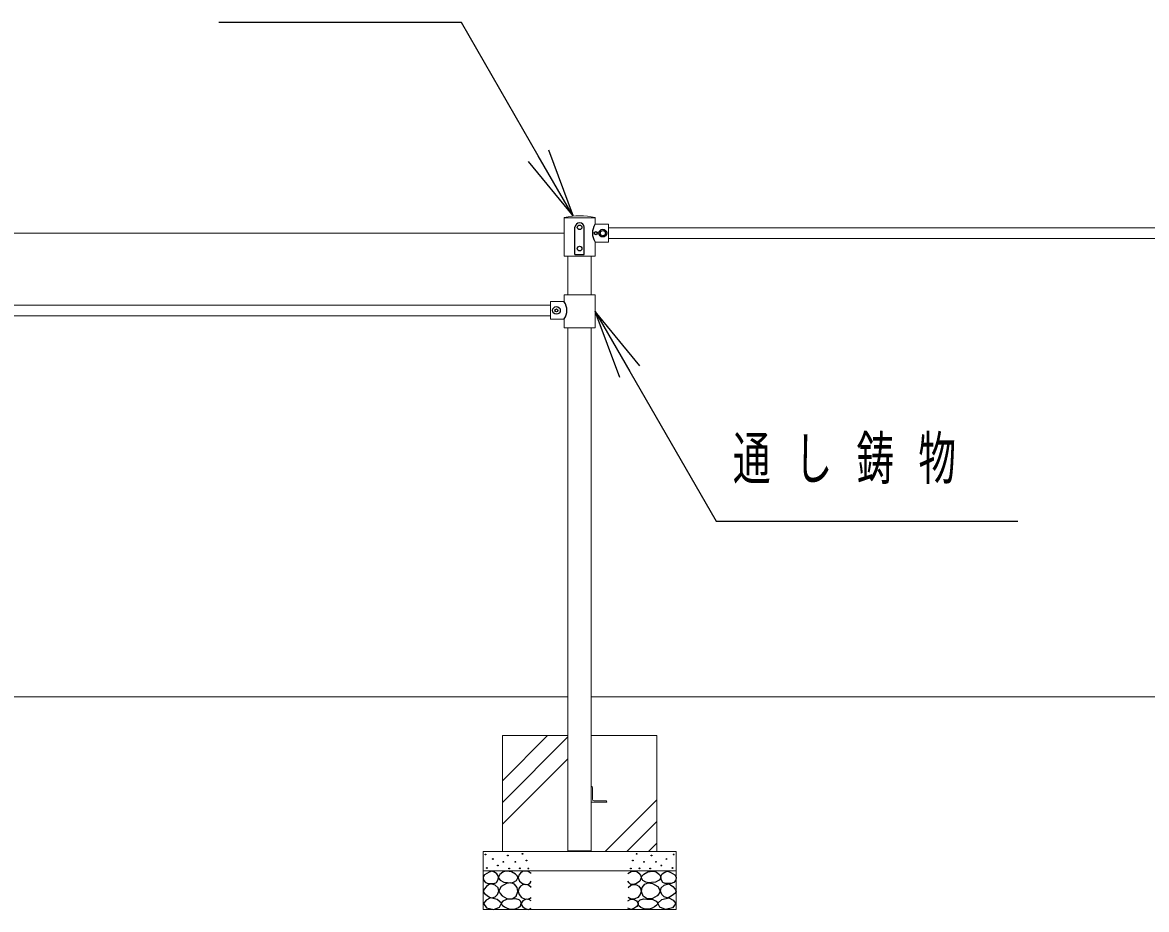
# Model space of a CAD drawing. Units: millimetres at full size; details may follow other scales. Extents: x -23589 to 138, y -1188 to 16020.
# Drawn here: x -11652 to -8744, y 5084 to 7379 of the extents above; entities that cross this region are included whole.
import ezdxf

# ---------------------------------------------------------------- set-up
doc = ezdxf.new("R2010")
doc.units = ezdxf.units.MM
doc.layers.add('線', color=7, linetype='Continuous', lineweight=13)
doc.layers.add('補助', color=2, linetype='Continuous', lineweight=25)
doc.styles.add('ＭＳ ゴシック', font='')
doc.styles.get('ＭＳ ゴシック').set_extended_font_data('MS Gothic')

msp = doc.modelspace()

# ---------------------------------------------------------------- linework, layer by layer
at = {"layer": '線'}
for p, q in [((-10250.76, 6874.693), (-10250.76, 6774.193)), ((-10250.76, 6874.169), (-10170.76, 6874.169)), ((-10170.76, 6874.693), (-10170.76, 6857.193)), ((-10170.76, 6857.193), (-10135.76, 6857.193)), ((-10135.76, 6857.193), (-10135.76, 6811.193)), ((-10135.76, 6848.193), (-8485.76, 6848.193)), ((-10170.76, 6811.193), (-10135.76, 6811.193)), ((-10170.76, 6811.193), (-10170.76, 6774.193)), ((-10135.76, 6820.193), (-8485.76, 6820.193)), ((-10250.76, 6774.193), (-10170.76, 6774.193)), ((-10241.01, 6674.193), (-10241.01, 6774.193)), ((-10180.51, 6674.193), (-10180.51, 6774.193)), ((-10170.76, 6674.193), (-10250.76, 6674.193)), ((-10250.76, 6674.193), (-10250.76, 6657.193)), ((-10170.76, 6674.193), (-10170.76, 6589.193)), ((-10285.76, 6648.193), (-11935.76, 6648.193)), ((-10285.76, 6657.193), (-10285.76, 6611.193)), ((-10250.76, 6657.193), (-10285.76, 6657.193)), ((-10285.76, 6620.193), (-11935.76, 6620.193)), ((-10250.76, 6611.193), (-10285.76, 6611.193)), ((-10250.76, 6611.193), (-10250.76, 6589.193)), ((-10170.76, 6589.193), (-10250.76, 6589.193)), ((-10241.01, 5234.193), (-10241.01, 6589.193)), ((-10180.51, 5234.193), (-10180.51, 6589.193)), ((-10241.01, 5634.193), (-11980.51, 5634.193)), ((-8441.01, 5634.193), (-10180.51, 5634.193)), ((-10410.76, 5534.193), (-10241.01, 5534.193)), ((-10410.76, 5234.193), (-10410.76, 5534.193)), ((-10180.51, 5534.193), (-10010.76, 5534.193)), ((-10010.76, 5234.193), (-10010.76, 5534.193)), ((-10179.51, 5402.193), (-10180.51, 5402.193)), ((-10180.51, 5402.193), (-10180.51, 5362.193)), ((-10177.51, 5369.693), (-10177.51, 5400.193)), ((-10180.51, 5362.193), (-10140.51, 5362.193)), ((-10142.51, 5365.193), (-10173.01, 5365.193)), ((-10140.51, 5362.193), (-10140.51, 5363.193)), ((-10460.76, 5084.193), (-10460.76, 5234.193)), ((-10460.76, 5234.193), (-9960.76, 5234.193)), ((-9960.76, 5084.193), (-9960.76, 5234.193)), ((-10460.76, 5184.193), (-9960.76, 5184.193)), ((-10460.76, 5084.193), (-9960.76, 5084.193))]:
    msp.add_line(p, q, dxfattribs=at)
at = {"layer": '線', "color": 2, "lineweight": 25}
for p, q in [((-10222.76, 6779.193), (-10222.76, 6849.193)), ((-10198.76, 6779.193), (-10198.76, 6849.193)), ((-10222.76, 6779.193), (-10198.76, 6779.193)), ((-10241.01, 5236.193), (-10180.51, 5236.193))]:
    msp.add_line(p, q, dxfattribs=at)
for centre, radius in [((-10210.76, 6849.193), 6), ((-10168.76, 6834.193), 4), ((-10150.76, 6834.193), 10), ((-10150.76, 6834.193), 6.9), ((-10210.76, 6794.193), 6), ((-10270.76, 6634.193), 10), ((-10270.76, 6634.193), 4)]:
    msp.add_circle(centre, radius, dxfattribs=at)
at = {"layer": '線'}
for centre, radius, start, end in [((-10210.76, 6699.193), 180, 77.16041, 102.83959), ((-10179.51, 5400.193), 2, 0, 90), ((-10173.01, 5369.693), 4.5, 180, 270), ((-10142.51, 5363.193), 2, 0, 90)]:
    msp.add_arc(centre, radius, start, end, dxfattribs=at)
at = {"layer": '線', "color": 2, "lineweight": 25}
for centre, radius, start, end in [((-10210.76, 6849.193), 12, 0, 180), ((-10137.909, 6834.193), 39.794, 146.42046, 213.57954), ((-10283.61, 6634.193), 39.794, 326.42046, 33.57954)]:
    msp.add_arc(centre, radius, start, end, dxfattribs=at)
at = {"layer": '補助'}
for p, q in [((-10576.755, 7379.193), (-11144.232, 7379.193)), ((-10516.755, 7379.193), (-10576.755, 7379.193)), ((-10317.623, 7034.286), (-10516.755, 7379.193)), ((-10291.642, 7049.286), (-10227.623, 6878.402)), ((-10343.604, 7019.286), (-10227.623, 6878.402)), ((-10227.623, 6878.402), (-10317.623, 7034.286)), ((-10106.74, 6460.809), (-10170.76, 6631.693)), ((-10054.779, 6490.809), (-10170.76, 6631.693)), ((-10170.76, 6631.693), (-10080.76, 6475.809)), ((-10080.76, 6475.809), (-9857.656, 6089.381)), ((-9857.656, 6089.381), (-9797.656, 6089.381)), ((-9797.656, 6089.381), (-9076.799, 6089.381))]:
    msp.add_line(p, q, dxfattribs=at)
at = {"layer": '補助', "lineweight": 13}
for p, q in [((-10250.76, 6834.193), (-22710.76, 6834.193)), ((-10410.76, 5416.942), (-10293.508, 5534.193)), ((-10410.76, 5360.815), (-10241.01, 5530.565)), ((-10410.76, 5304.689), (-10241.01, 5474.439)), ((-10144.495, 5234.193), (-10010.76, 5367.929)), ((-10088.369, 5234.193), (-10010.76, 5311.802)), ((-10032.242, 5234.193), (-10010.76, 5255.676))]:
    msp.add_line(p, q, dxfattribs=at)
at = {"layer": '補助'}
for points in [[(-10438.311, 5183.595), (-10444.773, 5181.055), (-10450.985, 5177.575), (-10456.843, 5173.538), (-10460.49, 5168.07), (-10459.478, 5160.488), (-10454.47, 5154.129), (-10447.605, 5151.539), (-10439.895, 5151.277), (-10432.283, 5151.881), (-10425.954, 5154.445), (-10422.201, 5159.731), (-10420.884, 5166.169), (-10421.732, 5171.375), (-10424.687, 5176.308), (-10430.846, 5181.135)], [(-10398.887, 5183.686), (-10403.791, 5183.069), (-10409.428, 5180.983), (-10417.4, 5175.196), (-10421.051, 5168.279), (-10420.177, 5164.317), (-10416.456, 5159.9), (-10406.965, 5155.128), (-10396.995, 5153.683), (-10389.644, 5153.511), (-10382.129, 5155.035), (-10374.53, 5159.65), (-10370.776, 5165.847), (-10371.745, 5170.5), (-10376.452, 5175.848), (-10387.121, 5182.054)], [(-10022.632, 5183.686), (-10017.728, 5183.069), (-10012.091, 5180.983), (-10004.12, 5175.196), (-10000.468, 5168.279), (-10001.342, 5164.317), (-10005.063, 5159.9), (-10014.554, 5155.128), (-10024.524, 5153.683), (-10031.875, 5153.511), (-10039.391, 5155.035), (-10046.989, 5159.65), (-10050.743, 5165.847), (-10049.774, 5170.5), (-10045.067, 5175.848), (-10034.398, 5182.054)], [(-9983.208, 5183.595), (-9976.746, 5181.055), (-9970.534, 5177.575), (-9964.676, 5173.538), (-9961.029, 5168.07), (-9962.041, 5160.488), (-9967.049, 5154.129), (-9973.914, 5151.539), (-9981.624, 5151.277), (-9989.236, 5151.881), (-9995.565, 5154.445), (-9999.318, 5159.731), (-10000.635, 5166.169), (-9999.787, 5171.375), (-9996.833, 5176.308), (-9990.673, 5181.135)], [(-10440.846, 5150.643), (-10446.175, 5147.851), (-10451.618, 5143.672), (-10458.067, 5136.853), (-10460.49, 5130.048), (-10456.862, 5125.22), (-10450.351, 5120.859), (-10443.714, 5116.572), (-10437.044, 5114.522), (-10429.399, 5116.969), (-10423.102, 5123.394), (-10419.996, 5131.672), (-10421.518, 5140.187), (-10429.676, 5147.438)], [(-10411.591, 5119.356), (-10399.002, 5112.5), (-10385.642, 5111.517), (-10375.359, 5118.971), (-10370.506, 5130.708), (-10372.787, 5141.486), (-10379.696, 5149.629), (-10388.521, 5153.062), (-10399.698, 5151.791), (-10413.452, 5143.737), (-10419.429, 5132.871), (-10416.793, 5125.677)], [(-10009.928, 5119.356), (-10022.517, 5112.5), (-10035.877, 5111.517), (-10046.161, 5118.971), (-10051.013, 5130.708), (-10048.733, 5141.486), (-10041.823, 5149.629), (-10032.998, 5153.062), (-10021.822, 5151.791), (-10008.067, 5143.737), (-10002.09, 5132.871), (-10004.726, 5125.677)], [(-9980.673, 5150.643), (-9975.345, 5147.851), (-9969.901, 5143.672), (-9963.452, 5136.853), (-9961.029, 5130.048), (-9964.657, 5125.22), (-9971.168, 5120.859), (-9977.805, 5116.572), (-9984.475, 5114.522), (-9992.12, 5116.969), (-9998.417, 5123.394), (-10001.523, 5131.672), (-10000.001, 5140.187), (-9991.843, 5147.438)], [(-10441.665, 5114.71), (-10452.984, 5108.691), (-10459.795, 5099.876), (-10451.309, 5088.607), (-10432.874, 5084.492), (-10418.52, 5090.603), (-10413.095, 5100.975), (-10423.877, 5110.084)], [(-10384.561, 5110.566), (-10392.096, 5111.193), (-10400.238, 5109.755), (-10409.166, 5105.698), (-10413.483, 5100.295), (-10410.796, 5095.612), (-10404.834, 5091.105), (-10398.355, 5087.262), (-10391.048, 5084.888), (-10379.2, 5085.121), (-10368.884, 5089.213), (-10364.181, 5094.02), (-10362.127, 5099.754), (-10363.186, 5104.902), (-10367.262, 5109.485), (-10375.661, 5112.025)], [(-10036.958, 5110.566), (-10029.423, 5111.193), (-10021.281, 5109.755), (-10012.353, 5105.698), (-10008.036, 5100.295), (-10010.723, 5095.612), (-10016.685, 5091.105), (-10023.164, 5087.262), (-10030.471, 5084.888), (-10042.32, 5085.121), (-10052.635, 5089.213), (-10057.339, 5094.02), (-10059.392, 5099.754), (-10058.333, 5104.902), (-10054.257, 5109.485), (-10045.858, 5112.025)], [(-9979.854, 5114.71), (-9968.535, 5108.691), (-9961.724, 5099.876), (-9970.21, 5088.607), (-9988.645, 5084.492), (-10002.999, 5090.603), (-10008.424, 5100.975), (-9997.642, 5110.084)]]:
    msp.add_lwpolyline(points, close=True, dxfattribs=at)
for points in [[(-10335.76, 5177.492), (-10344.187, 5182.348), (-10352.87, 5183.829), (-10358.489, 5182.141), (-10363.642, 5178.443), (-10368.114, 5173.134), (-10369.98, 5166.402), (-10366.311, 5157.632), (-10358.256, 5151.194), (-10349.957, 5148.815), (-10342.73, 5149.926), (-10338.68, 5153.302), (-10335.76, 5157.848)], [(-10085.76, 5177.492), (-10077.332, 5182.348), (-10068.65, 5183.829), (-10063.03, 5182.141), (-10057.877, 5178.443), (-10053.405, 5173.134), (-10051.54, 5166.402), (-10055.208, 5157.632), (-10063.263, 5151.194), (-10071.562, 5148.815), (-10078.789, 5149.926), (-10082.839, 5153.302), (-10085.76, 5157.848)], [(-10336.076, 5141.371), (-10343.217, 5146.833), (-10351.285, 5149.293), (-10357.99, 5148.068), (-10363.959, 5144.223), (-10368.352, 5138.442), (-10369.98, 5131.232), (-10367.315, 5122.624), (-10361.107, 5115.707), (-10353.468, 5111.835), (-10345.899, 5110.954), (-10340.745, 5112.393), (-10336.076, 5115.073)], [(-10085.443, 5141.371), (-10078.302, 5146.833), (-10070.234, 5149.293), (-10063.529, 5148.068), (-10057.56, 5144.223), (-10053.167, 5138.442), (-10051.54, 5131.232), (-10054.204, 5122.624), (-10060.412, 5115.707), (-10068.051, 5111.835), (-10075.62, 5110.954), (-10080.774, 5112.393), (-10085.443, 5115.073)], [(-10335.76, 5106.835), (-10341.778, 5110.154), (-10349.067, 5110.954), (-10357.783, 5106.62), (-10362.058, 5099.864), (-10361.446, 5096.194), (-10358.573, 5091.943), (-10351.41, 5086.471), (-10343.997, 5084.655), (-10339.701, 5085.707), (-10335.76, 5087.824)], [(-10085.76, 5106.835), (-10079.741, 5110.154), (-10072.452, 5110.954), (-10063.736, 5106.62), (-10059.461, 5099.864), (-10060.074, 5096.194), (-10062.946, 5091.943), (-10070.109, 5086.471), (-10077.522, 5084.655), (-10081.818, 5085.707), (-10085.76, 5087.824)]]:
    msp.add_lwpolyline(points, dxfattribs=at)
for centre in [(-10454.153, 5226.37), (-10435.142, 5214.964), (-10408.21, 5207.676), (-10396.804, 5224.152), (-10377.263, 5207.742), (-10358.343, 5228.285), (-10348.342, 5211.256), (-10073.177, 5211.256), (-10063.177, 5228.285), (-10044.256, 5207.742), (-10024.715, 5224.152), (-10013.309, 5207.676), (-9986.377, 5214.964), (-9967.366, 5226.37), (-10450.985, 5191.517), (-10422.152, 5198.171), (-10393.318, 5190.566), (-10365.641, 5190.714), (-10343.476, 5190.173), (-10078.043, 5190.173), (-10055.879, 5190.714), (-10028.201, 5190.566), (-9999.367, 5198.171), (-9970.534, 5191.517)]:
    msp.add_circle(centre, 1, dxfattribs=at)

# ---------------------------------------------------------------- texts
at = {"layer": '補助', "insert": (-9814.156, 6306.881), "char_height": 110, "attachment_point": 1, "style": 'ＭＳ ゴシック'}
msp.add_mtext('\\T1.64;\\W0.65;通し鋳物', dxfattribs=at)

doc.saveas('drawing.dxf')
